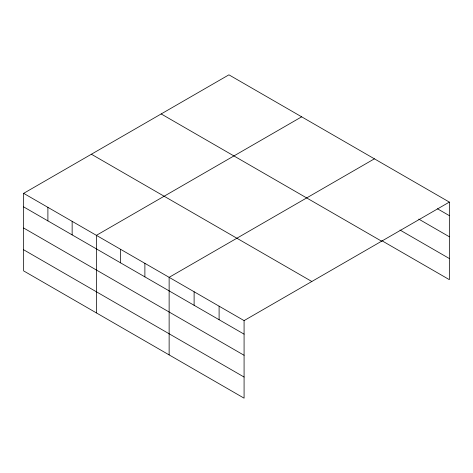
<?xml version="1.0" encoding="UTF-8"?>
<svg xmlns="http://www.w3.org/2000/svg" width="473" height="473" viewBox="0 0 473 473"><rect width="100%" height="100%" fill="white"/><g stroke="black" fill="none" stroke-linecap="round" stroke-linejoin="round"><path stroke-width="0.71" d="M244.08 355.276L244.08 320.605L23.65 193.345L23.65 270.905L244.08 398.171L244.08 355.276L23.65 228.016M381.9 240.716L449.35 279.655L449.35 202.095L228.92 74.829L23.65 193.345M301.662 116.825L96.391 235.341L96.391 312.901M374.403 158.822L169.133 277.338L169.133 354.898M244.08 320.605L449.35 202.095M437.484 208.788L449.35 215.641M418.747 219.1L449.35 236.766M400.01 230.044L449.35 258.53M161.181 113.94L381.61 241.2M91.39 154.233L311.819 281.494M23.65 206.89L244.08 334.151M23.65 249.779L244.08 377.046M219.1 306.185L219.1 319.73M194.113 291.758L194.113 305.31M144.886 263.337L144.886 276.882M120.639 249.336L120.639 262.887M72.144 221.34L72.144 234.886M47.897 207.34L47.897 220.891"/></g></svg>
